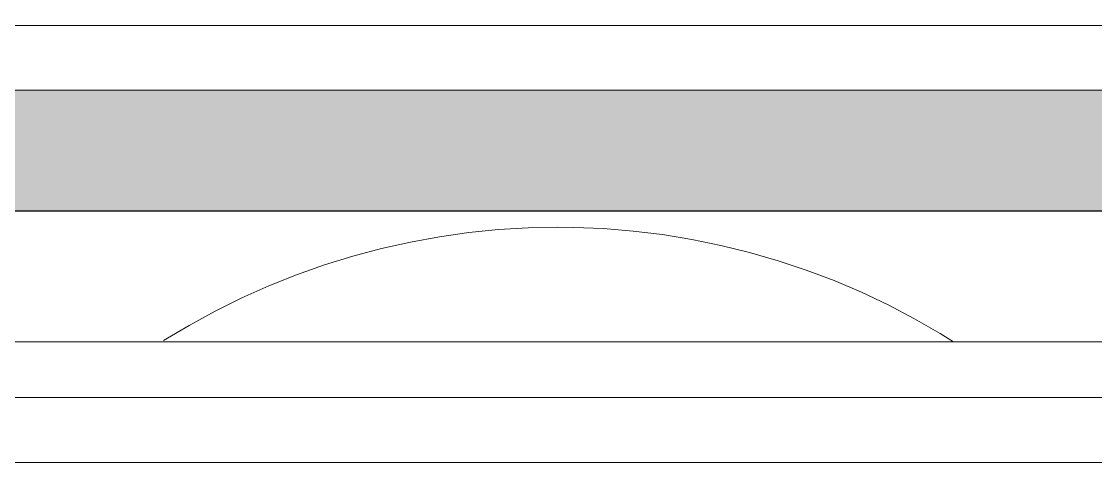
# Model space of a CAD drawing. Header units: millimetres. Extents: x 155927 to 326028, y -36033 to 97293.
# Drawn here: x 159660 to 160239, y 20420 to 20658 of the extents above; entities that cross this region are included whole.
import ezdxf

# ---------------------------------------------------------------- set-up
doc = ezdxf.new("R2010")
doc.units = ezdxf.units.MM
doc.header["$MEASUREMENT"] = 0
for name, color, linetype, lineweight in [('A-WALL-PATT', 7, 'CONTINUOUS', 9), ('I-FURN', 8, 'CONTINUOUS', 9), ('I-WALL', 7, 'CONTINUOUS', 9)]:
    doc.layers.add(name, color=color, linetype=linetype, lineweight=lineweight)

msp = doc.modelspace()

# ---------------------------------------------------------------- hatches: boundary and pattern name
at = {"layer": 'A-WALL-PATT'}
msp.add_hatch(color=256, dxfattribs=at).paths.add_polyline_path([(161148.83, 20555.61), (161148.83, 20657.61), (160977.67, 20657.61), (160977.67, 20620.54), (158577.67, 20620.54), (158577.67, 20657.61), (156862.83, 20657.61), (156862.83, 20555.61), (161119.62, 20555.61)], flags=0)

# ---------------------------------------------------------------- linework, layer by layer
at = {"layer": 'I-FURN'}
for p, q in [((160977.67, 20655.54), (158577.67, 20655.54)), ((160977.67, 20655.54), (158577.67, 20655.54)), ((158577.67, 20620.54), (160977.67, 20620.54)), ((159916.85, 20545.54), (159900.93, 20543.94)), ((159932.82, 20546.5), (159916.85, 20545.54)), ((159948.82, 20546.82), (159932.82, 20546.5)), ((159957.45, 20546.72), (159948.82, 20546.82)), ((159973.44, 20546.06), (159957.45, 20546.72)), ((159989.38, 20544.75), (159973.44, 20546.06)), ((160005.26, 20542.81), (159989.38, 20544.75)), ((159885.09, 20541.71), (159869.35, 20538.84)), ((159900.93, 20543.94), (159885.09, 20541.71)), ((160021.05, 20540.24), (160005.26, 20542.81)), ((160036.73, 20537.04), (160021.05, 20540.24)), ((159853.74, 20535.35), (159838.27, 20531.24)), ((159869.35, 20538.84), (159853.74, 20535.35)), ((160052.26, 20533.21), (160036.73, 20537.04)), ((160067.63, 20528.76), (160052.26, 20533.21)), ((159838.27, 20531.24), (159822.99, 20526.51)), ((160082.81, 20523.7), (160067.63, 20528.76)), ((159822.99, 20526.51), (159807.91, 20521.17)), ((160097.78, 20518.04), (160082.81, 20523.7)), ((159807.91, 20521.17), (159793.05, 20515.24)), ((160112.5, 20511.79), (160097.78, 20518.04)), ((159793.05, 20515.24), (159778.44, 20508.72)), ((160126.97, 20504.95), (160112.5, 20511.79)), ((159778.44, 20508.72), (159764.1, 20501.61)), ((160141.15, 20497.54), (160126.97, 20504.95)), ((159764.1, 20501.61), (159750.06, 20493.94)), ((159750.06, 20493.94), (159736.34, 20485.72)), ((160155.02, 20489.57), (160141.15, 20497.54)), ((160162.16, 20485.08), (160155.02, 20489.57)), ((158537.67, 20485.08), (160937.67, 20485.08)), ((160937.67, 20455.08), (158537.67, 20455.08)), ((160937.67, 20455.08), (158537.67, 20455.08)), ((158537.67, 20420.08), (160937.67, 20420.08))]:
    msp.add_line(p, q, dxfattribs=at)
at = {"layer": 'I-WALL', "lineweight": 30}
msp.add_line((156862.83, 20555.61), (161148.83, 20555.61), dxfattribs=at)

doc.saveas('drawing.dxf')
